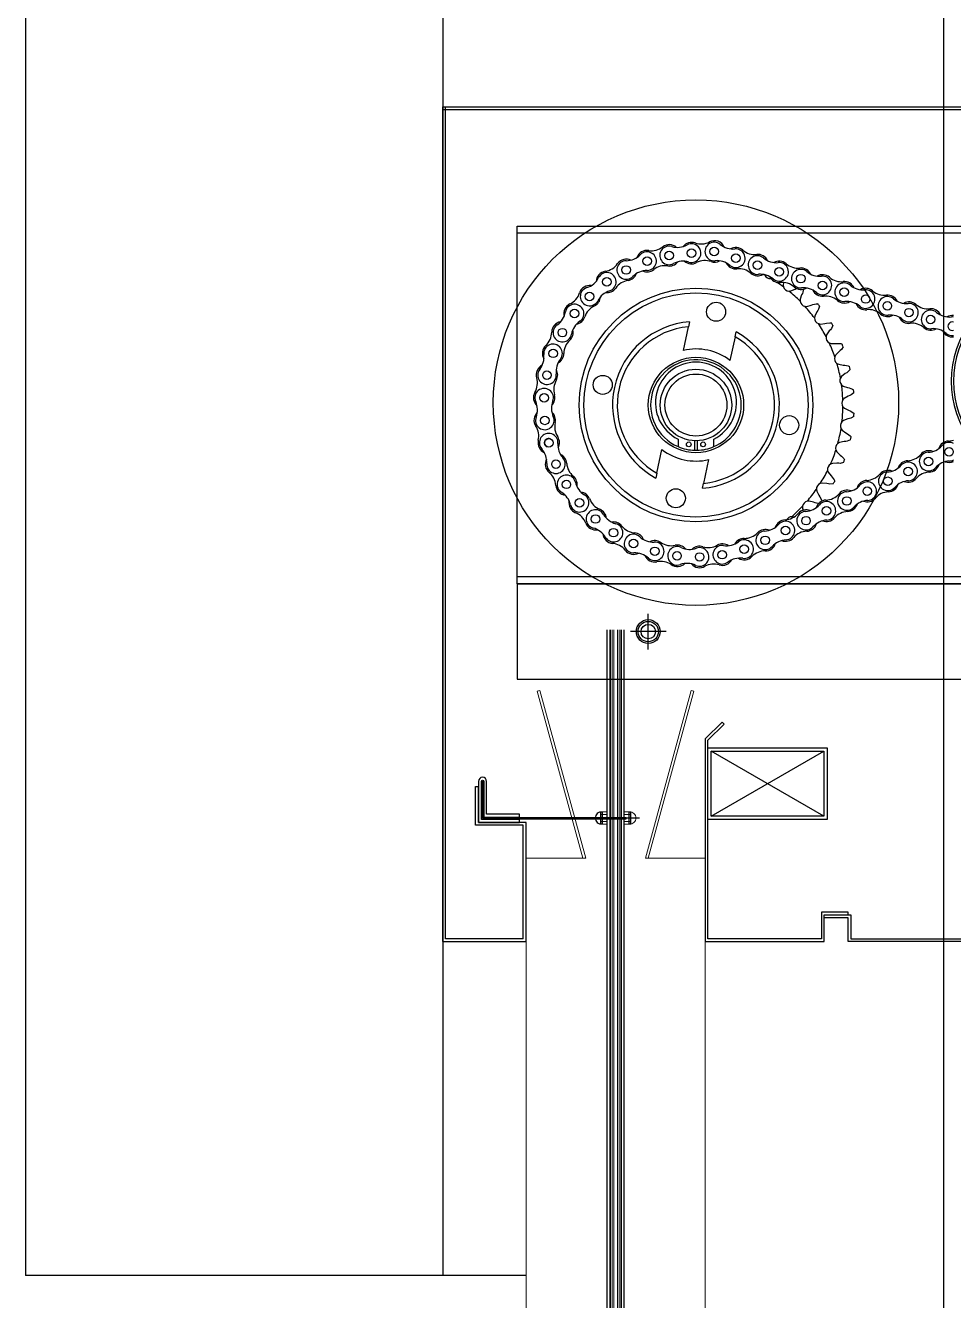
# Model space of a CAD drawing. Header units: millimetres. Extents: x 4754612 to 5801174, y 2368242 to 2777223.
# Drawn here: x 5037940.8 to 5038218.8, y 2426236 to 2426617.8 of the extents above; entities that cross this region are included whole.
import ezdxf

# ---------------------------------------------------------------- set-up
doc = ezdxf.new("R2010")
doc.units = ezdxf.units.MM
doc.header["$LTSCALE"] = 1000
doc.linetypes.add('CENTERX2', pattern=[101.6, 63.5, -12.7, 12.7, -12.7])
for name, color, linetype in [('(주)하나기공-LEADER', 7, 'Continuous'), ('A-ELE-8', 8, 'Continuous'), ('그라스울판넬', 7, 'Continuous')]:
    doc.layers.add(name, color=color, linetype=linetype)

# ---------------------------------------------------------------- blocks, each defined once
blk = doc.blocks.new('A$C63324B91')
at = {"color": 5}
blk.add_lwpolyline([(17.2, 1.2), (1.2, 1.2), (1.2, 17.2, -1), (2.2, 17.2), (2.2, 2.2), (17.2, 2.2), (17.2, 3.4), (3.4, 3.4), (3.4, 17.2, 1), (0, 17.2), (0, 0), (17.2, 0)], format="xyb", close=True, dxfattribs=at)
at = {"color": 1}
blk.add_lwpolyline([(1.45, 16.95), (1.45, 1.45), (61.95, 1.45), (61.95, 1.95), (1.95, 1.95), (1.95, 16.95)], close=True, dxfattribs=at)

msp = doc.modelspace()

# ---------------------------------------------------------------- linework, layer by layer
at = {"layer": '(주)하나기공-LEADER', "color": 4}
for p, q in [((5038065.782, 2426343.44), (5038065.782, 2426593.44)), ((5038066.639, 2426344.297), (5038066.639, 2426593.44)), ((5038190.782, 2426592.583), (5038065.782, 2426592.583)), ((5038065.782, 2426505.011), (5038065.782, 2426343.44)), ((5038115.872, 2426436.87), (5038115.872, 2425154.231)), ((5038119.264, 2426436.87), (5038119.264, 2425154.231)), ((5038075.639, 2426389.868), (5038076.496, 2426389.868)), ((5038065.782, 2426343.44), (5038090.782, 2426343.44)), ((5038089.925, 2426344.297), (5038066.639, 2426344.297))]:
    msp.add_line(p, q, dxfattribs=at)
at = {"layer": '(주)하나기공-LEADER', "color": 8, "linetype": 'ByBlock', "lineweight": -2}
for p, q in [((5038280.925, 2426555.583), (5038088.068, 2426555.583)), ((5038167.891, 2426540.749), (5038167.782, 2426540.118)), ((5038167.782, 2426540.118), (5038167.865, 2426539.525)), ((5038169.504, 2426538.249), (5038170.099, 2426538.314)), ((5038170.099, 2426538.314), (5038171.351, 2426538.871)), ((5038171.351, 2426538.871), (5038171.793, 2426539.151)), ((5038173.283, 2426537.12), (5038172.851, 2426535.82)), ((5038173.518, 2426537.587), (5038173.283, 2426537.12)), ((5038172.851, 2426535.82), (5038172.844, 2426535.221)), ((5038174.274, 2426533.716), (5038174.872, 2426533.691)), ((5038174.872, 2426533.691), (5038176.193, 2426534.055)), ((5038176.193, 2426534.055), (5038176.672, 2426534.266)), ((5038177.843, 2426532.036), (5038177.221, 2426530.814)), ((5038178.145, 2426532.463), (5038177.843, 2426532.036)), ((5038139.717, 2426529.08), (5038139.402, 2426527.619)), ((5038177.221, 2426530.814), (5038177.126, 2426530.223)), ((5038178.315, 2426528.521), (5038178.903, 2426528.408)), ((5038178.903, 2426528.408), (5038180.264, 2426528.572)), ((5038180.264, 2426528.572), (5038180.768, 2426528.709)), ((5038137.866, 2426520.51), (5038139.402, 2426527.619)), ((5038153.365, 2426524.602), (5038151.829, 2426517.493)), ((5038153.365, 2426524.602), (5038153.681, 2426526.063)), ((5038180.797, 2426525.213), (5038180.615, 2426524.643)), ((5038181.594, 2426526.329), (5038180.797, 2426525.213)), ((5038181.956, 2426526.706), (5038181.594, 2426526.329)), ((5038181.538, 2426522.783), (5038182.102, 2426522.583)), ((5038182.102, 2426522.583), (5038183.472, 2426522.542)), ((5038183.472, 2426522.542), (5038183.991, 2426522.602)), ((5038183.499, 2426519.142), (5038183.233, 2426518.605)), ((5038184.452, 2426520.126), (5038183.499, 2426519.142)), ((5038184.867, 2426520.445), (5038184.452, 2426520.126)), ((5038183.868, 2426516.628), (5038184.397, 2426516.347)), ((5038184.397, 2426516.347), (5038185.745, 2426516.102)), ((5038186.355, 2426513.567), (5038185.265, 2426512.736)), ((5038185.745, 2426516.102), (5038186.268, 2426516.084)), ((5038186.812, 2426513.82), (5038186.355, 2426513.567)), ((5038185.265, 2426512.736), (5038184.923, 2426512.245)), ((5038185.256, 2426510.195), (5038185.736, 2426509.838)), ((5038185.736, 2426509.838), (5038187.033, 2426509.395)), ((5038187.033, 2426509.395), (5038187.547, 2426509.299)), ((5038186.057, 2426506.138), (5038185.645, 2426505.703)), ((5038187.258, 2426506.797), (5038186.057, 2426506.138)), ((5038187.748, 2426506.98), (5038187.258, 2426506.797)), ((5038185.669, 2426503.627), (5038186.091, 2426503.202)), ((5038186.091, 2426503.202), (5038187.307, 2426502.571)), ((5038187.307, 2426502.571), (5038187.801, 2426502.4)), ((5038185.856, 2426499.495), (5038185.384, 2426499.127)), ((5038187.142, 2426499.968), (5038185.856, 2426499.495)), ((5038187.654, 2426500.076), (5038187.142, 2426499.968)), ((5038136.282, 2426493.971), (5038136.282, 2426491.685)), ((5038146.996, 2426491.685), (5038146.996, 2426493.971)), ((5038185.099, 2426497.071), (5038185.453, 2426496.588)), ((5038185.453, 2426496.588), (5038186.561, 2426495.782)), ((5038186.561, 2426495.782), (5038187.024, 2426495.539)), ((5038129.914, 2426483.706), (5038131.45, 2426490.815)), ((5038141.282, 2426490.587), (5038141.282, 2426493.446)), ((5038141.996, 2426493.446), (5038141.996, 2426490.587)), ((5038183.558, 2426490.672), (5038183.835, 2426490.142)), ((5038183.835, 2426490.142), (5038184.812, 2426489.18)), ((5038184.668, 2426492.957), (5038184.147, 2426492.663)), ((5038186.01, 2426493.233), (5038184.668, 2426492.957)), ((5038186.533, 2426493.263), (5038186.01, 2426493.233)), ((5038145.413, 2426487.798), (5038143.877, 2426480.689)), ((5038182.519, 2426486.669), (5038181.959, 2426486.456)), ((5038183.887, 2426486.742), (5038182.519, 2426486.669)), ((5038184.408, 2426486.694), (5038183.887, 2426486.742)), ((5038184.812, 2426489.18), (5038185.233, 2426488.871)), ((5038129.914, 2426483.706), (5038129.598, 2426482.245)), ((5038181.08, 2426484.575), (5038181.276, 2426484.009)), ((5038181.276, 2426484.009), (5038182.098, 2426482.913)), ((5038182.098, 2426482.913), (5038182.469, 2426482.544)), ((5038143.561, 2426479.228), (5038143.877, 2426480.689)), ((5038177.721, 2426478.916), (5038177.831, 2426478.327)), ((5038179.456, 2426480.772), (5038178.871, 2426480.645)), ((5038180.82, 2426480.64), (5038179.456, 2426480.772)), ((5038181.328, 2426480.515), (5038180.82, 2426480.64)), ((5038176.878, 2426475.063), (5038175.549, 2426475.397)), ((5038177.361, 2426474.863), (5038176.878, 2426475.063)), ((5038177.831, 2426478.327), (5038178.48, 2426477.12)), ((5038178.48, 2426477.12), (5038178.792, 2426476.701)), ((5038173.557, 2426473.82), (5038173.577, 2426473.221)), ((5038173.577, 2426473.221), (5038173.803, 2426472.592))]:
    msp.add_line(p, q, dxfattribs=at)
at = {"layer": '(주)하나기공-LEADER', "color": 1}
for p, q in [((5038088.068, 2426450.583), (5038088.068, 2426422.011)), ((5038088.068, 2426450.583), (5038280.925, 2426450.583)), ((5038088.068, 2426422.011), (5038280.925, 2426422.011)), ((5038179.925, 2426381.011), (5038146.211, 2426400.44)), ((5038146.211, 2426381.011), (5038179.925, 2426400.44))]:
    msp.add_line(p, q, dxfattribs=at)
at = {"layer": '(주)하나기공-LEADER', "color": 6}
for p, q in [((5038127.354, 2426430.975), (5038127.354, 2426441.619)), ((5038132.676, 2426436.297), (5038122.031, 2426436.297))]:
    msp.add_line(p, q, dxfattribs=at)
at = {"layer": '(주)하나기공-LEADER', "color": 151, "lineweight": 9}
msp.add_line((5038115.872, 2426436.87), (5038115.872, 2425154.231), dxfattribs=at)
at = {"layer": '(주)하나기공-LEADER', "color": 8, "lineweight": 9}
for p, q in [((5038116.026, 2426436.87), (5038116.026, 2425154.231)), ((5038116.533, 2426436.87), (5038116.533, 2425154.231)), ((5038117.039, 2426436.87), (5038117.039, 2425154.231)), ((5038118.096, 2426436.87), (5038118.096, 2425154.231)), ((5038118.603, 2426436.87), (5038118.603, 2425154.231)), ((5038119.11, 2426436.87), (5038119.11, 2425154.231)), ((5038090.782, 2426368.44), (5038090.782, 2421243.44)), ((5038144.354, 2426368.44), (5038144.354, 2421243.44))]:
    msp.add_line(p, q, dxfattribs=at)
at = {"layer": '(주)하나기공-LEADER', "color": 1, "linetype": 'CENTERX2', "ltscale": 0.0001}
msp.add_line((5038110.486, 2426380.477), (5038124.741, 2426380.477), dxfattribs=at)
at = {"layer": '(주)하나기공-LEADER', "color": 6, "lineweight": 9}
for p, q in [((5038112.993, 2426382.19), (5038113.119, 2426382.323)), ((5038112.993, 2426382.19), (5038112.993, 2426378.804)), ((5038112.993, 2426381.647), (5038113.119, 2426381.514)), ((5038114.573, 2426381.514), (5038112.993, 2426381.514)), ((5038112.993, 2426381.38), (5038113.119, 2426381.514)), ((5038112.993, 2426379.752), (5038113.119, 2426379.619)), ((5038112.993, 2426379.485), (5038113.119, 2426379.619)), ((5038114.573, 2426379.44), (5038112.993, 2426379.44)), ((5038114.573, 2426382.328), (5038113.119, 2426382.328)), ((5038113.119, 2426378.625), (5038113.119, 2426382.328)), ((5038113.5, 2426382.19), (5038113.626, 2426382.323)), ((5038113.5, 2426382.19), (5038113.5, 2426378.804)), ((5038113.5, 2426381.647), (5038113.626, 2426381.514)), ((5038115.079, 2426381.514), (5038113.5, 2426381.514)), ((5038113.5, 2426381.38), (5038113.626, 2426381.514)), ((5038113.5, 2426379.752), (5038113.626, 2426379.619)), ((5038113.5, 2426379.485), (5038113.626, 2426379.619)), ((5038115.079, 2426379.44), (5038113.5, 2426379.44)), ((5038115.079, 2426382.328), (5038113.626, 2426382.328)), ((5038113.626, 2426378.625), (5038113.626, 2426382.328)), ((5038120.057, 2426382.328), (5038121.51, 2426382.328)), ((5038120.057, 2426381.514), (5038121.636, 2426381.514)), ((5038120.057, 2426379.44), (5038121.636, 2426379.44)), ((5038120.563, 2426382.328), (5038122.017, 2426382.328)), ((5038120.563, 2426381.514), (5038122.143, 2426381.514)), ((5038120.563, 2426379.44), (5038122.143, 2426379.44)), ((5038121.51, 2426378.625), (5038121.51, 2426382.328)), ((5038121.636, 2426382.19), (5038121.51, 2426382.323)), ((5038121.636, 2426381.647), (5038121.51, 2426381.514)), ((5038121.636, 2426381.38), (5038121.51, 2426381.514)), ((5038121.636, 2426379.752), (5038121.51, 2426379.619)), ((5038121.636, 2426379.485), (5038121.51, 2426379.619)), ((5038121.636, 2426382.19), (5038121.636, 2426378.804)), ((5038122.017, 2426378.625), (5038122.017, 2426382.328)), ((5038122.143, 2426382.19), (5038122.017, 2426382.323)), ((5038122.143, 2426381.647), (5038122.017, 2426381.514)), ((5038122.143, 2426381.38), (5038122.017, 2426381.514)), ((5038122.143, 2426379.752), (5038122.017, 2426379.619)), ((5038122.143, 2426379.485), (5038122.017, 2426379.619)), ((5038122.143, 2426382.19), (5038122.143, 2426378.804)), ((5038112.993, 2426378.763), (5038113.119, 2426378.63)), ((5038114.573, 2426378.625), (5038113.119, 2426378.625)), ((5038113.5, 2426378.763), (5038113.626, 2426378.63)), ((5038115.079, 2426378.625), (5038113.626, 2426378.625)), ((5038120.057, 2426378.625), (5038121.51, 2426378.625)), ((5038120.563, 2426378.625), (5038122.017, 2426378.625)), ((5038121.636, 2426378.763), (5038121.51, 2426378.63)), ((5038122.143, 2426378.763), (5038122.017, 2426378.63))]:
    msp.add_line(p, q, dxfattribs=at)
at = {"layer": '(주)하나기공-LEADER', "color": 4}
for points in [[(5038364.925, 2426592.583), (5038065.782, 2426592.583), (5038065.782, 2426593.44), (5038065.782, 2426593.44), (5038364.925, 2426593.44)], [(5038120.057, 2426436.87), (5038120.057, 2425155.024), (5038131.651, 2425155.024), (5038131.651, 2425154.231), (5038103.485, 2425154.231), (5038103.485, 2425155.024), (5038115.079, 2425155.024), (5038115.079, 2426436.87)], [(5038089.925, 2426344.297), (5038089.925, 2426378.297), (5038075.639, 2426378.297), (5038075.639, 2426389.868)], [(5038090.782, 2426343.44), (5038090.782, 2426379.154), (5038076.496, 2426379.154), (5038076.496, 2426389.868)], [(5038322.925, 2426343.44), (5038187.211, 2426343.44), (5038187.211, 2426350.583), (5038180.068, 2426350.583), (5038180.068, 2426351.44), (5038188.068, 2426351.44), (5038188.068, 2426344.297), (5038322.068, 2426344.297), (5038322.068, 2426350.583), (5038330.068, 2426350.583), (5038330.068, 2426349.726), (5038322.925, 2426349.726), (5038322.925, 2426343.44)]]:
    msp.add_lwpolyline(points, dxfattribs=at)
at = {"layer": '(주)하나기공-LEADER', "color": 8, "linetype": 'ByBlock', "lineweight": -2}
msp.add_lwpolyline([(5038280.925, 2426452.726), (5038088.068, 2426452.726), (5038088.068, 2426555.583), (5038088.068, 2426557.726), (5038280.925, 2426557.726), (5038280.925, 2426555.583)], close=True, dxfattribs=at)
for points in [[(5038173.832, 2426538.993), (5038173.687, 2426537.997), (5038173.518, 2426537.587)], [(5038176.672, 2426534.266), (5038177.645, 2426534.508), (5038178.091, 2426534.507)], [(5038178.664, 2426533.805), (5038178.373, 2426532.843), (5038178.145, 2426532.463)], [(5038180.768, 2426528.709), (5038181.767, 2426528.803), (5038182.208, 2426528.735)], [(5038182.67, 2426527.956), (5038182.238, 2426527.047), (5038181.956, 2426526.706)], [(5038183.991, 2426522.602), (5038184.993, 2426522.547), (5038185.419, 2426522.414)], [(5038185.759, 2426521.575), (5038185.197, 2426520.741), (5038184.867, 2426520.445)], [(5038186.268, 2426516.084), (5038187.25, 2426515.88), (5038187.651, 2426515.685)], [(5038187.863, 2426514.804), (5038187.182, 2426514.064), (5038186.812, 2426513.82)], [(5038187.547, 2426509.299), (5038188.488, 2426508.951), (5038188.856, 2426508.699)], [(5038188.934, 2426507.796), (5038188.151, 2426507.165), (5038187.748, 2426506.98)], [(5038187.801, 2426502.4), (5038188.68, 2426501.915), (5038189.006, 2426501.611)], [(5038188.949, 2426500.707), (5038188.08, 2426500.199), (5038187.654, 2426500.076)], [(5038187.024, 2426495.539), (5038187.82, 2426494.929), (5038188.098, 2426494.58)], [(5038187.906, 2426493.694), (5038186.972, 2426493.322), (5038186.533, 2426493.263)], [(5038185.831, 2426486.915), (5038184.851, 2426486.686), (5038184.408, 2426486.694)], [(5038185.233, 2426488.871), (5038185.93, 2426488.149), (5038186.152, 2426487.762)], [(5038182.469, 2426482.544), (5038183.05, 2426481.727), (5038183.212, 2426481.311)], [(5038182.768, 2426480.521), (5038181.765, 2426480.441), (5038181.328, 2426480.515)], [(5038175.549, 2426475.397), (5038175.069, 2426475.382), (5038174.951, 2426475.358)], [(5038178.409, 2426474.682), (5038177.782, 2426474.725), (5038177.361, 2426474.863)], [(5038178.792, 2426476.701), (5038179.245, 2426475.806), (5038179.343, 2426475.37)], [(5038170.884, 2426470.664), (5038170.706, 2426470.7), (5038170.288, 2426470.715)], [(5038280.925, 2426452.726), (5038280.925, 2426450.583), (5038088.068, 2426450.583), (5038088.068, 2426452.726)]]:
    msp.add_lwpolyline(points, dxfattribs=at)
at = {"layer": '(주)하나기공-LEADER', "color": 8, "lineweight": 9}
for points in [[(5038090.782, 2426368.44), (5038108.639, 2426368.44), (5038094.917, 2426418.63), (5038094.097, 2426418.44), (5038107.776, 2426368.44)], [(5038127.36, 2426368.44), (5038141.038, 2426418.44), (5038140.219, 2426418.63), (5038126.496, 2426368.44), (5038144.354, 2426368.44)]]:
    msp.add_lwpolyline(points, dxfattribs=at)
at = {"layer": '(주)하나기공-LEADER', "color": 4}
msp.add_lwpolyline([(5038179.211, 2426344.297), (5038145.211, 2426344.297), (5038145.211, 2426403.795), (5038150.044, 2426408.556), (5038149.442, 2426409.167), (5038144.354, 2426404.154), (5038144.354, 2426343.44), (5038180.068, 2426343.44), (5038180.068, 2426351.44), (5038187.211, 2426351.44), (5038187.211, 2426352.297), (5038179.211, 2426352.297)], close=True, dxfattribs=at)
at = {"layer": '(주)하나기공-LEADER', "color": 1}
for points in [[(5038180.925, 2426380.011), (5038145.211, 2426380.011), (5038145.211, 2426401.44), (5038180.925, 2426401.44)], [(5038179.925, 2426381.011), (5038146.211, 2426381.011), (5038146.211, 2426400.44), (5038179.925, 2426400.44)]]:
    msp.add_lwpolyline(points, close=True, dxfattribs=at)
at = {"layer": '(주)하나기공-LEADER', "color": 8, "linetype": 'ByBlock', "lineweight": -2}
for centre, radius in [((5038141.639, 2426504.868), 60.714), ((5038147.118, 2426550.143), 1.282), ((5038126.995, 2426547.252), 1.282), ((5038133.582, 2426548.953), 1.282), ((5038140.332, 2426549.653), 1.282), ((5038153.592, 2426548.11), 1.282), ((5038160.083, 2426546.071), 1.282), ((5038120.751, 2426544.596), 1.282), ((5038166.557, 2426544.038), 1.282), ((5038114.956, 2426541.03), 1.282), ((5038173.048, 2426542), 1.282), ((5038179.522, 2426539.967), 1.282), ((5038141.639, 2426504.154), 35), ((5038141.639, 2426504.154), 33.571), ((5038109.77, 2426536.654), 1.282), ((5038186.013, 2426537.928), 1.282), ((5038192.487, 2426535.895), 1.282), ((5038105.282, 2426531.54), 1.282), ((5038147.673, 2426532.081), 2.857), ((5038198.978, 2426533.856), 1.282), ((5038205.452, 2426531.823), 1.282), ((5038211.943, 2426529.785), 1.282), ((5038101.615, 2426525.831), 1.282), ((5038098.831, 2426519.623), 1.282), ((5038141.639, 2426504.154), 14.286), ((5038097.007, 2426513.087), 1.282), ((5038113.712, 2426510.188), 2.857), ((5038141.639, 2426504.154), 10.714), ((5038141.639, 2426504.154), 9.286), ((5038096.174, 2426506.335), 1.282), ((5038096.355, 2426499.552), 1.282), ((5038169.566, 2426498.12), 2.857), ((5038097.547, 2426492.853), 1.282), ((5038139.496, 2426492.368), 0.714), ((5038143.782, 2426492.368), 0.714), ((5038217.45, 2426490.159), 1.282), ((5038099.71, 2426486.439), 1.282), ((5038211.337, 2426487.213), 1.282), ((5038199.095, 2426481.314), 1.282), ((5038205.208, 2426484.26), 1.282), ((5038102.819, 2426480.388), 1.282), ((5038135.605, 2426476.227), 2.857), ((5038192.966, 2426478.361), 1.282), ((5038106.784, 2426474.881), 1.282), ((5038186.853, 2426475.415), 1.282), ((5038111.537, 2426470.012), 1.282), ((5038180.724, 2426472.462), 1.282), ((5038116.947, 2426465.916), 1.282), ((5038168.482, 2426466.562), 1.282), ((5038174.611, 2426469.516), 1.282), ((5038122.922, 2426462.663), 1.282), ((5038162.363, 2426463.628), 1.282), ((5038129.298, 2426460.342), 1.282), ((5038135.967, 2426458.992), 1.282), ((5038142.744, 2426458.65), 1.282), ((5038149.514, 2426459.323), 1.282), ((5038156.091, 2426460.992), 1.282)]:
    msp.add_circle(centre, radius, dxfattribs=at)
at = {"layer": '(주)하나기공-LEADER', "color": 5}
for radius in [3.572, 3.054, 2.158]:
    msp.add_circle((5038127.354, 2426436.297), radius, dxfattribs=at)
at = {"layer": '(주)하나기공-LEADER', "color": 8, "linetype": 'ByBlock', "lineweight": -2}
for centre, radius, start, end in [((5038128.311, 2426555.868), 5.502, 261.31707, 307.88435), ((5038133.582, 2426548.953), 2.786, 73.17976, 298.66144), ((5038133.663, 2426548.989), 3.214, 47.82673, 127.88435), ((5038136.122, 2426557.354), 5.991, 253.17975, 298.66144), ((5038140.332, 2426549.653), 3.214, 70.96624, 142.84461), ((5038140.332, 2426549.653), 2.786, 253.17976, 118.66143), ((5038143.174, 2426557.892), 5.502, 250.96624, 297.53351), ((5038147.118, 2426550.143), 2.786, 49.82447, 275.30615), ((5038147.204, 2426550.163), 3.214, 24.00427, 117.53351), ((5038152.78, 2426556.849), 5.991, 229.82446, 275.30615), ((5038153.592, 2426548.11), 3.214, 49.40097, 119.48932), ((5038120.751, 2426544.596), 2.786, 90.30138, 315.78306), ((5038120.817, 2426544.653), 3.214, 64.94835, 145.00597), ((5038120.705, 2426553.372), 5.991, 270.30138, 315.78306), ((5038126.995, 2426547.252), 3.214, 81.31707, 159.96623), ((5038126.995, 2426547.252), 2.786, 270.30138, 135.78305), ((5038144.359, 2426541.954), 5.474, 70.88769, 117.61206), ((5038147.204, 2426550.163), 3.214, 250.88769, 298.54182), ((5038147.93, 2426541.404), 5.991, 49.82447, 95.30615), ((5038153.592, 2426548.11), 2.786, 229.82447, 95.30614), ((5038159.264, 2426554.728), 5.502, 229.40097, 275.96825), ((5038160.083, 2426546.071), 2.786, 49.82447, 275.30615), ((5038160.17, 2426546.059), 3.214, 24.81499, 95.96825), ((5038165.745, 2426552.778), 5.991, 229.82446, 275.30615), ((5038114.956, 2426541.03), 3.214, 98.43869, 177.08785), ((5038114.956, 2426541.03), 2.786, 287.423, 152.90468), ((5038113.677, 2426549.652), 5.502, 278.43869, 325.00597), ((5038120.817, 2426544.653), 3.214, 278.36014, 339.59313), ((5038127.041, 2426538.475), 5.991, 90.30138, 135.78306), ((5038126.995, 2426547.252), 3.214, 246.11821, 307.9629), ((5038132.34, 2426540.402), 5.474, 81.23852, 127.9629), ((5038133.663, 2426548.989), 3.214, 261.23852, 322.47151), ((5038137.792, 2426541.251), 5.991, 73.17975, 118.66144), ((5038140.332, 2426549.653), 3.214, 228.99659, 297.61206), ((5038153.592, 2426548.11), 3.214, 205.6413, 276.0468), ((5038154.507, 2426539.47), 5.474, 49.32242, 96.0468), ((5038160.17, 2426546.059), 3.214, 229.32242, 299.50049), ((5038166.557, 2426544.038), 2.786, 229.82447, 95.30614), ((5038166.557, 2426544.038), 3.214, 49.40097, 119.48932), ((5038172.229, 2426550.656), 5.502, 229.40097, 275.96825), ((5038173.048, 2426542), 2.786, 49.82447, 275.30615), ((5038173.135, 2426541.987), 3.214, 24.81499, 95.96825), ((5038178.71, 2426548.706), 5.991, 229.82446, 275.30615), ((5038109.817, 2426536.728), 3.214, 82.06997, 162.12759), ((5038107.142, 2426545.028), 5.991, 287.423, 332.90468), ((5038122.08, 2426536.057), 5.474, 98.36014, 145.08452), ((5038160.895, 2426537.332), 5.991, 49.82447, 95.30615), ((5038141.639, 2426504.154), 44.033, 62.01601, 62.55931), ((5038163.941, 2426543.838), 1.824, 205.98142, 273.66564), ((5038166.557, 2426544.038), 3.214, 205.6413, 276.0468), ((5038141.639, 2426504.154), 44.033, 53.44458, 56.53543), ((5038167.472, 2426535.398), 5.474, 49.32242, 96.0468), ((5038179.522, 2426539.967), 2.786, 229.82447, 95.30614), ((5038179.522, 2426539.967), 3.214, 49.40097, 119.48932), ((5038185.194, 2426546.584), 5.502, 229.40097, 275.96825), ((5038186.013, 2426537.928), 2.786, 49.82447, 275.30615), ((5038186.1, 2426537.916), 3.214, 24.81499, 95.96825), ((5038191.675, 2426544.634), 5.991, 229.82446, 275.30615), ((5038101.522, 2426539.403), 5.502, 295.56032, 342.12759), ((5038109.77, 2426536.654), 2.786, 107.423, 332.90468), ((5038109.817, 2426536.728), 3.214, 295.48177, 356.71476), ((5038117.584, 2426532.656), 5.991, 107.423, 152.90468), ((5038114.956, 2426541.03), 3.214, 263.23983, 325.08452), ((5038169.606, 2426540.071), 1.824, 197.40999, 266.77716), ((5038141.639, 2426504.154), 44.033, 44.87316, 50.74257), ((5038173.135, 2426541.987), 3.214, 229.32242, 299.50049), ((5038173.86, 2426533.26), 5.991, 49.82447, 95.30615), ((5038179.522, 2426539.967), 3.214, 205.6413, 276.0468), ((5038180.437, 2426531.327), 5.474, 49.32242, 96.0468), ((5038192.487, 2426535.895), 2.786, 229.82447, 95.30614), ((5038192.487, 2426535.895), 3.214, 49.40097, 119.48932), ((5038198.159, 2426542.513), 5.502, 229.40097, 275.96825), ((5038198.978, 2426533.856), 2.786, 49.82447, 275.30615), ((5038199.065, 2426533.844), 3.214, 24.81499, 95.96825), ((5038204.64, 2426540.563), 5.991, 229.82446, 275.30615), ((5038096.638, 2426533.061), 5.991, 304.54462, 350.0263), ((5038105.282, 2426531.54), 3.214, 115.56032, 194.20947), ((5038105.282, 2426531.54), 2.786, 304.54462, 170.0263), ((5038113.555, 2426528.885), 5.474, 115.48177, 162.20614), ((5038174.647, 2426535.501), 1.824, 188.83856, 258.20573), ((5038141.639, 2426504.154), 44.033, 36.30173, 42.17114), ((5038141.639, 2426504.154), 47.435, 38.68928, 39.78359), ((5038186.1, 2426537.916), 3.214, 229.32242, 299.50049), ((5038186.825, 2426529.189), 5.991, 49.82447, 95.30615), ((5038192.487, 2426535.895), 3.214, 205.6413, 276.0468), ((5038193.402, 2426527.255), 5.474, 49.32242, 96.0468), ((5038205.452, 2426531.823), 2.786, 229.82447, 95.30614), ((5038205.452, 2426531.823), 3.214, 49.40097, 119.48932), ((5038211.124, 2426538.441), 5.502, 229.40097, 275.96825), ((5038211.943, 2426529.785), 2.786, 49.82447, 275.30615), ((5038212.03, 2426529.773), 3.214, 24.81499, 95.96825), ((5038101.637, 2426525.916), 3.214, 99.19159, 179.24921), ((5038110.259, 2426524.311), 5.991, 124.54462, 170.0263), ((5038105.282, 2426531.54), 3.214, 280.36145, 342.20614), ((5038141.639, 2426504.154), 25, 94.40941, 241.20631), ((5038178.95, 2426530.232), 1.824, 180.26714, 249.6343), ((5038141.639, 2426504.154), 44.033, 27.7303, 33.59971), ((5038141.639, 2426504.154), 47.435, 30.11785, 31.21216), ((5038199.065, 2426533.844), 3.214, 229.32242, 299.50049), ((5038199.789, 2426525.117), 5.991, 49.82447, 95.30615), ((5038205.452, 2426531.823), 3.214, 205.6413, 276.0468), ((5038206.367, 2426523.183), 5.474, 49.32242, 96.0468), ((5038217.605, 2426536.491), 5.991, 229.82446, 275.30615), ((5038218.417, 2426527.752), 3.214, 83.21375, 119.48932), ((5038218.417, 2426527.752), 1.282, 72.76826, 287.23174), ((5038248.082, 2426511.297), 30, 141.83714, 218.16286), ((5038218.417, 2426527.752), 2.786, 82.16359, 95.30614), ((5038248.082, 2426511.297), 29.286, 141.14106, 218.85894), ((5038092.922, 2426526.031), 5.502, 312.68194, 359.24921), ((5038101.615, 2426525.831), 2.786, 124.54462, 350.02631), ((5038101.637, 2426525.916), 3.214, 312.60339, 13.83638), ((5038141.639, 2426504.154), 23.571, 95.44756, 240.16816), ((5038141.639, 2426504.154), 25, 274.40941, 61.20631), ((5038141.639, 2426504.154), 23.571, 275.44756, 60.16816), ((5038182.42, 2426524.38), 1.824, 171.69571, 241.06288), ((5038212.03, 2426529.773), 3.214, 229.32242, 299.50049), ((5038212.754, 2426521.046), 5.991, 49.82447, 95.30615), ((5038218.417, 2426527.752), 3.214, 205.6413, 276.0468), ((5038218.417, 2426527.752), 2.786, 229.82447, 277.83641), ((5038098.831, 2426519.623), 3.214, 132.68194, 211.33109), ((5038098.831, 2426519.623), 2.786, 321.66624, 187.14792), ((5038107.519, 2426519.521), 5.474, 132.60339, 179.32776), ((5038141.639, 2426504.154), 16.786, 52.62353, 102.9922), ((5038141.639, 2426504.154), 44.033, 19.15887, 25.02828), ((5038141.639, 2426504.154), 47.435, 21.54643, 22.64073), ((5038090.122, 2426518.531), 5.991, 321.66624, 7.14793), ((5038105.716, 2426514.179), 5.991, 141.66624, 187.14792), ((5038098.831, 2426519.623), 3.214, 297.48307, 359.32776), ((5038141.639, 2426504.154), 13.571, 0, 246.75044), ((5038141.639, 2426504.868), 12.143, 296.17897, 243.82103), ((5038184.979, 2426518.076), 1.824, 163.12428, 232.49145), ((5038097.003, 2426513.175), 3.214, 116.31321, 196.37084), ((5038097.007, 2426513.087), 2.786, 141.66625, 7.14793), ((5038097.003, 2426513.175), 3.214, 329.72501, 30.958), ((5038141.639, 2426504.154), 44.033, 10.58744, 16.45686), ((5038141.639, 2426504.154), 47.435, 12.975, 14.0693), ((5038096.174, 2426506.335), 2.786, 338.78787, 204.26954), ((5038088.641, 2426510.719), 5.502, 329.80356, 16.37084), ((5038104.507, 2426508.795), 5.474, 149.72501, 196.44939), ((5038186.57, 2426511.461), 1.824, 154.55285, 223.92002), ((5038141.639, 2426504.154), 44.033, 2.01601, 7.88543), ((5038096.174, 2426506.335), 3.214, 149.80356, 228.45272), ((5038104.356, 2426503.159), 5.991, 158.78786, 204.26954), ((5038096.174, 2426506.335), 3.214, 314.60469, 16.44939), ((5038187.157, 2426504.682), 1.824, 145.98142, 215.34859), ((5038141.639, 2426504.154), 47.435, 4.40357, 5.49787), ((5038096.326, 2426499.635), 3.214, 133.43484, 213.49246), ((5038088.173, 2426502.727), 5.991, 338.78786, 24.26955), ((5038096.326, 2426499.635), 3.214, 346.84663, 48.07962), ((5038141.639, 2426504.154), 13.571, 293.24956, 0), ((5038141.639, 2426504.154), 44.033, 353.44458, 359.314), ((5038141.639, 2426504.154), 47.435, 355.83214, 356.92644), ((5038096.355, 2426499.552), 2.786, 158.78787, 24.26955), ((5038089.057, 2426494.825), 5.502, 346.92518, 33.49246), ((5038104.786, 2426497.658), 5.474, 166.84663, 213.57101), ((5038186.728, 2426497.892), 1.824, 137.40999, 206.77716), ((5038097.522, 2426492.863), 2.786, 356.07016, 221.55184), ((5038097.522, 2426492.863), 1.282, 68.27074, 249.45061), ((5038097.547, 2426492.853), 3.214, 331.2169, 33.57101), ((5038141.639, 2426504.154), 44.033, 344.87316, 350.74257), ((5038141.639, 2426504.154), 47.435, 347.26071, 348.35502), ((5038097.547, 2426492.853), 3.214, 166.92518, 245.22778), ((5038090.954, 2426487.041), 5.991, 356.07016, 41.55184), ((5038106.279, 2426492.261), 5.991, 176.07016, 221.55184), ((5038141.639, 2426504.154), 16.786, 232.62353, 282.9922), ((5038141.639, 2426504.154), 13.571, 246.75044, 268.49204), ((5038141.639, 2426504.154), 13.571, 268.49204, 271.50796), ((5038141.639, 2426504.154), 13.571, 271.50796, 293.24956), ((5038141.639, 2426504.154), 44.033, 336.30173, 342.17114), ((5038185.291, 2426491.242), 1.824, 128.83856, 198.20573), ((5038211.409, 2426487.264), 3.214, 67.97823, 139.13149), ((5038210.879, 2426495.978), 5.991, 272.98771, 318.46939), ((5038217.45, 2426490.159), 3.214, 92.56421, 162.65256), ((5038217.45, 2426490.159), 2.786, 61.09113, 138.46938), ((5038217.06, 2426498.866), 5.502, 272.56421, 288.40028), ((5038099.71, 2426486.439), 3.214, 151.88699, 230.67126), ((5038099.71, 2426486.439), 2.786, 176.07016, 41.55183), ((5038099.71, 2426486.439), 3.214, 4.02544, 65.73501), ((5038108.405, 2426487.051), 5.502, 184.02544, 230.59271), ((5038182.879, 2426484.881), 1.824, 120.26714, 189.6343), ((5038141.639, 2426504.154), 47.435, 338.68928, 339.78359), ((5038205.208, 2426484.26), 3.214, 92.56421, 162.65256), ((5038205.208, 2426484.26), 2.786, 272.98771, 138.46938), ((5038204.818, 2426492.967), 5.502, 272.56421, 319.13149), ((5038211.337, 2426487.213), 2.786, 92.98771, 318.46939), ((5038211.409, 2426487.264), 3.214, 272.48566, 342.66374), ((5038217.907, 2426481.394), 5.991, 92.98771, 138.46939), ((5038217.45, 2426490.159), 3.214, 248.80454, 294.76909), ((5038217.45, 2426490.159), 2.786, 272.98771, 298.90887), ((5038094.204, 2426479.719), 5.474, 3.94689, 50.67126), ((5038102.819, 2426480.388), 2.786, 13.00975, 238.49143), ((5038102.872, 2426480.317), 3.214, 348.36465, 50.59271), ((5038141.639, 2426504.154), 44.033, 327.7303, 333.59971), ((5038192.576, 2426487.068), 5.502, 272.56421, 319.13149), ((5038199.095, 2426481.314), 2.786, 92.98771, 318.46939), ((5038199.167, 2426481.365), 3.214, 67.97823, 139.13149), ((5038198.637, 2426490.079), 5.991, 272.98771, 318.46939), ((5038211.786, 2426478.584), 5.474, 92.48566, 139.21004), ((5038102.872, 2426480.317), 3.214, 183.94689, 263.06552), ((5038111.371, 2426482.364), 5.991, 193.00974, 238.49143), ((5038141.639, 2426504.154), 44.033, 319.15887, 325.02828), ((5038179.546, 2426478.95), 1.824, 111.69571, 181.06288), ((5038141.639, 2426504.154), 47.435, 330.11785, 331.21216), ((5038186.925, 2426475.466), 3.214, 67.97823, 139.13149), ((5038186.395, 2426484.18), 5.991, 272.98771, 318.46939), ((5038192.966, 2426478.361), 3.214, 92.56421, 162.65256), ((5038192.966, 2426478.361), 2.786, 272.98771, 138.46938), ((5038199.167, 2426481.365), 3.214, 272.48566, 342.66374), ((5038205.665, 2426475.495), 5.991, 92.98771, 138.46939), ((5038205.208, 2426484.26), 3.214, 248.80454, 319.21004), ((5038098.232, 2426472.905), 5.991, 13.00974, 58.49142), ((5038106.784, 2426474.881), 3.214, 168.82657, 247.79289), ((5038106.784, 2426474.881), 2.786, 193.00974, 58.49142), ((5038106.784, 2426474.881), 3.214, 21.14706, 82.67459), ((5038114.913, 2426478.025), 5.502, 201.14706, 247.71434), ((5038175.366, 2426473.581), 1.824, 103.12428, 172.49145), ((5038180.724, 2426472.462), 3.214, 92.56421, 162.65256), ((5038180.724, 2426472.462), 2.786, 272.98771, 138.46938), ((5038180.334, 2426481.169), 5.502, 272.56421, 319.13149), ((5038186.853, 2426475.415), 2.786, 92.98771, 318.46939), ((5038193.423, 2426469.596), 5.991, 92.98771, 138.46939), ((5038192.966, 2426478.361), 3.214, 248.80454, 319.21004), ((5038199.544, 2426472.685), 5.474, 92.48566, 139.21004), ((5038103.5, 2426466.837), 5.474, 21.06851, 67.79289), ((5038111.537, 2426470.012), 2.786, 30.13137, 255.61305), ((5038111.608, 2426469.96), 3.214, 5.48628, 67.71434), ((5038119.128, 2426474.418), 5.991, 210.13136, 255.61305), ((5038168.092, 2426475.269), 5.502, 272.56421, 319.13149), ((5038141.639, 2426504.154), 44.033, 310.58744, 316.45686), ((5038174.611, 2426469.516), 2.786, 92.98771, 318.46939), ((5038174.683, 2426469.566), 3.214, 67.97823, 139.13149), ((5038174.153, 2426478.281), 5.991, 272.98771, 318.46939), ((5038187.302, 2426466.786), 5.474, 92.48566, 139.21004), ((5038186.925, 2426475.466), 3.214, 272.48566, 342.66374), ((5038111.608, 2426469.96), 3.214, 201.06851, 280.18714), ((5038109.356, 2426461.511), 5.991, 30.13136, 75.61304), ((5038116.947, 2426465.916), 2.786, 210.13137, 75.61304), ((5038116.947, 2426465.916), 3.214, 38.26868, 99.79622), ((5038123.79, 2426471.315), 5.502, 218.26868, 264.83596), ((5038161.922, 2426472.394), 5.991, 272.88018, 318.36186), ((5038168.482, 2426466.562), 3.214, 92.56421, 162.54503), ((5038168.482, 2426466.562), 2.786, 272.88018, 138.36185), ((5038170.432, 2426468.896), 1.824, 94.55285, 149.51461), ((5038174.683, 2426469.566), 3.214, 272.48566, 342.66374), ((5038181.181, 2426463.696), 5.991, 92.98771, 138.46939), ((5038180.724, 2426472.462), 3.214, 248.80454, 319.21004), ((5038116.947, 2426465.916), 3.214, 185.9482, 264.91451), ((5038122.922, 2426462.663), 2.786, 47.25299, 272.73467), ((5038123.005, 2426462.634), 3.214, 22.6079, 84.83596), ((5038128.879, 2426469.109), 5.991, 227.25299, 272.73467), ((5038129.298, 2426460.342), 3.214, 55.3903, 116.91784), ((5038156.091, 2426460.992), 3.214, 89.63355, 151.16108), ((5038156.091, 2426460.992), 2.786, 261.49623, 126.97791), ((5038156.147, 2426469.708), 5.502, 269.63355, 316.20082), ((5038162.363, 2426463.628), 2.786, 92.88018, 318.36186), ((5038162.438, 2426463.675), 3.214, 67.98891, 136.20082), ((5038168.923, 2426457.796), 5.991, 92.88018, 138.36186), ((5038168.482, 2426466.562), 3.214, 248.69701, 319.21004), ((5038175.06, 2426460.886), 5.474, 92.48566, 139.21004), ((5038116.177, 2426457.262), 5.474, 38.19013, 84.91451), ((5038123.005, 2426462.634), 3.214, 218.19013, 297.30876), ((5038123.341, 2426453.896), 5.991, 47.25299, 92.73467), ((5038129.298, 2426460.342), 2.786, 227.25299, 92.73466), ((5038134.249, 2426467.515), 5.502, 235.3903, 281.95758), ((5038135.967, 2426458.992), 2.786, 64.37461, 289.85629), ((5038136.055, 2426458.988), 3.214, 39.72952, 101.95758), ((5038139.762, 2426466.905), 5.991, 244.37461, 289.85629), ((5038142.744, 2426458.65), 3.214, 72.51192, 134.03946), ((5038142.744, 2426458.65), 2.786, 244.37461, 109.85629), ((5038145.363, 2426466.963), 5.502, 252.51192, 299.0792), ((5038149.514, 2426459.323), 2.786, 81.49623, 306.97791), ((5038149.599, 2426459.346), 3.214, 56.85114, 119.0792), ((5038150.812, 2426468.003), 5.991, 261.49623, 306.97791), ((5038162.37, 2426454.987), 5.474, 89.555, 136.27937), ((5038162.438, 2426463.675), 3.214, 269.555, 342.68232), ((5038129.298, 2426460.342), 3.214, 203.06982, 282.03613), ((5038131.11, 2426451.844), 5.474, 55.31175, 102.03613), ((5038136.055, 2426458.988), 3.214, 235.31175, 314.43039), ((5038138.948, 2426450.736), 5.991, 64.37461, 109.85629), ((5038142.744, 2426458.65), 3.214, 220.19144, 299.15775), ((5038146.977, 2426451.063), 5.474, 72.43337, 119.15775), ((5038149.599, 2426459.346), 3.214, 252.43337, 331.55201), ((5038154.793, 2426452.311), 5.991, 81.49623, 126.97791), ((5038156.091, 2426460.992), 3.214, 237.31306, 316.27937)]:
    msp.add_arc(centre, radius, start, end, dxfattribs=at)
at = {"layer": '(주)하나기공-LEADER', "color": 6}
for centre, start, end in [((5038113.127, 2426380.624), 76.61182, 185.26287), ((5038113.127, 2426380.329), 174.73713, 283.38818)]:
    msp.add_arc(centre, 1.609, start, end, dxfattribs=at)
at = {"layer": '(주)하나기공-LEADER', "color": 6, "lineweight": 9}
for centre, start, end in [((5038122.009, 2426380.624), 354.73713, 103.38818), ((5038122.009, 2426380.329), 256.61182, 5.26287)]:
    msp.add_arc(centre, 1.609, start, end, dxfattribs=at)
at = {"layer": 'A-ELE-8'}
msp.add_line((5038215.782, 2430143.44), (5038215.782, 2421243.44), dxfattribs=at)
at = {"layer": '그라스울판넬'}
for p, q in [((5037940.782, 2430143.44), (5037940.782, 2426243.44)), ((5038065.782, 2430143.44), (5038065.782, 2426243.44)), ((5038090.782, 2426243.44), (5037940.782, 2426243.44))]:
    msp.add_line(p, q, dxfattribs=at)

# ---------------------------------------------------------------- block references
at = {"layer": '(주)하나기공-LEADER', "xscale": 0.7142857142853871, "yscale": 0.7142857142853871, "zscale": 0.7142857142853871}
msp.add_blockref('A$C63324B91', (5038076.496, 2426379.154), dxfattribs=at)

doc.saveas('drawing.dxf')
